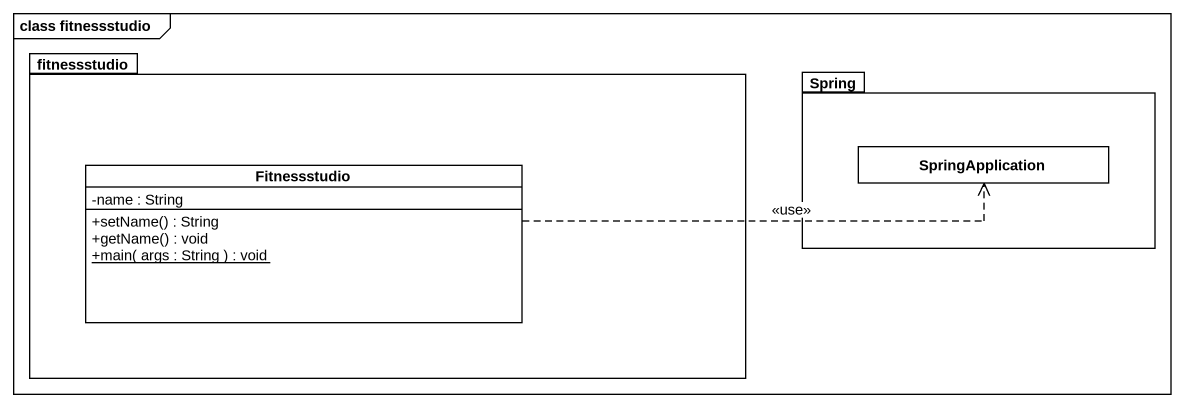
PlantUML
@startuml
mainframe class fitnessstudio
hide circle
hide empty members
skinparam classAttributeIconSize 0
package fitnessstudio {
  class Fitnessstudio {
    -name : String
    +setName() : String
    +getName() : void
    {static} +main( args : String ) : void
  }
}
package Spring {
  class SpringApplication
}
Fitnessstudio .right.> SpringApplication : <<use>>
@enduml
